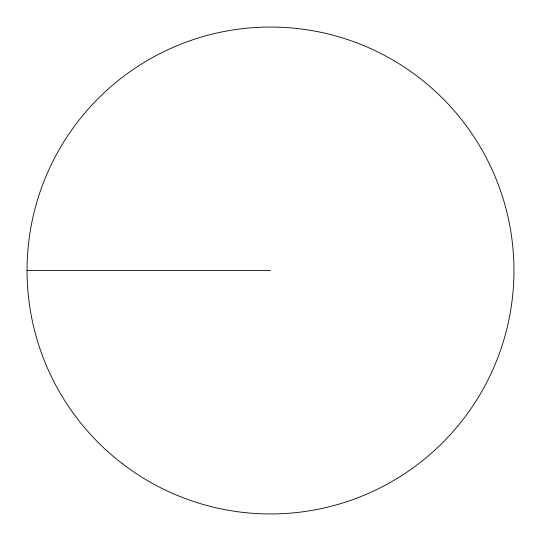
<?xml version="1.0" encoding="UTF-8"?>
<svg xmlns="http://www.w3.org/2000/svg" width="541" height="541" viewBox="0 0 541 541"><rect width="100%" height="100%" fill="white"/><g stroke="black" fill="none" stroke-linecap="round" stroke-linejoin="round"><path stroke-width="0.81" d="M27.05 270.5L270.5 270.5M122.3 463.644A243.45 243.45 0 0 0 511.867 302.277A243.45 243.45 0 0 0 177.333 45.579A243.45 243.45 0 0 0 122.3 463.644"/></g></svg>
